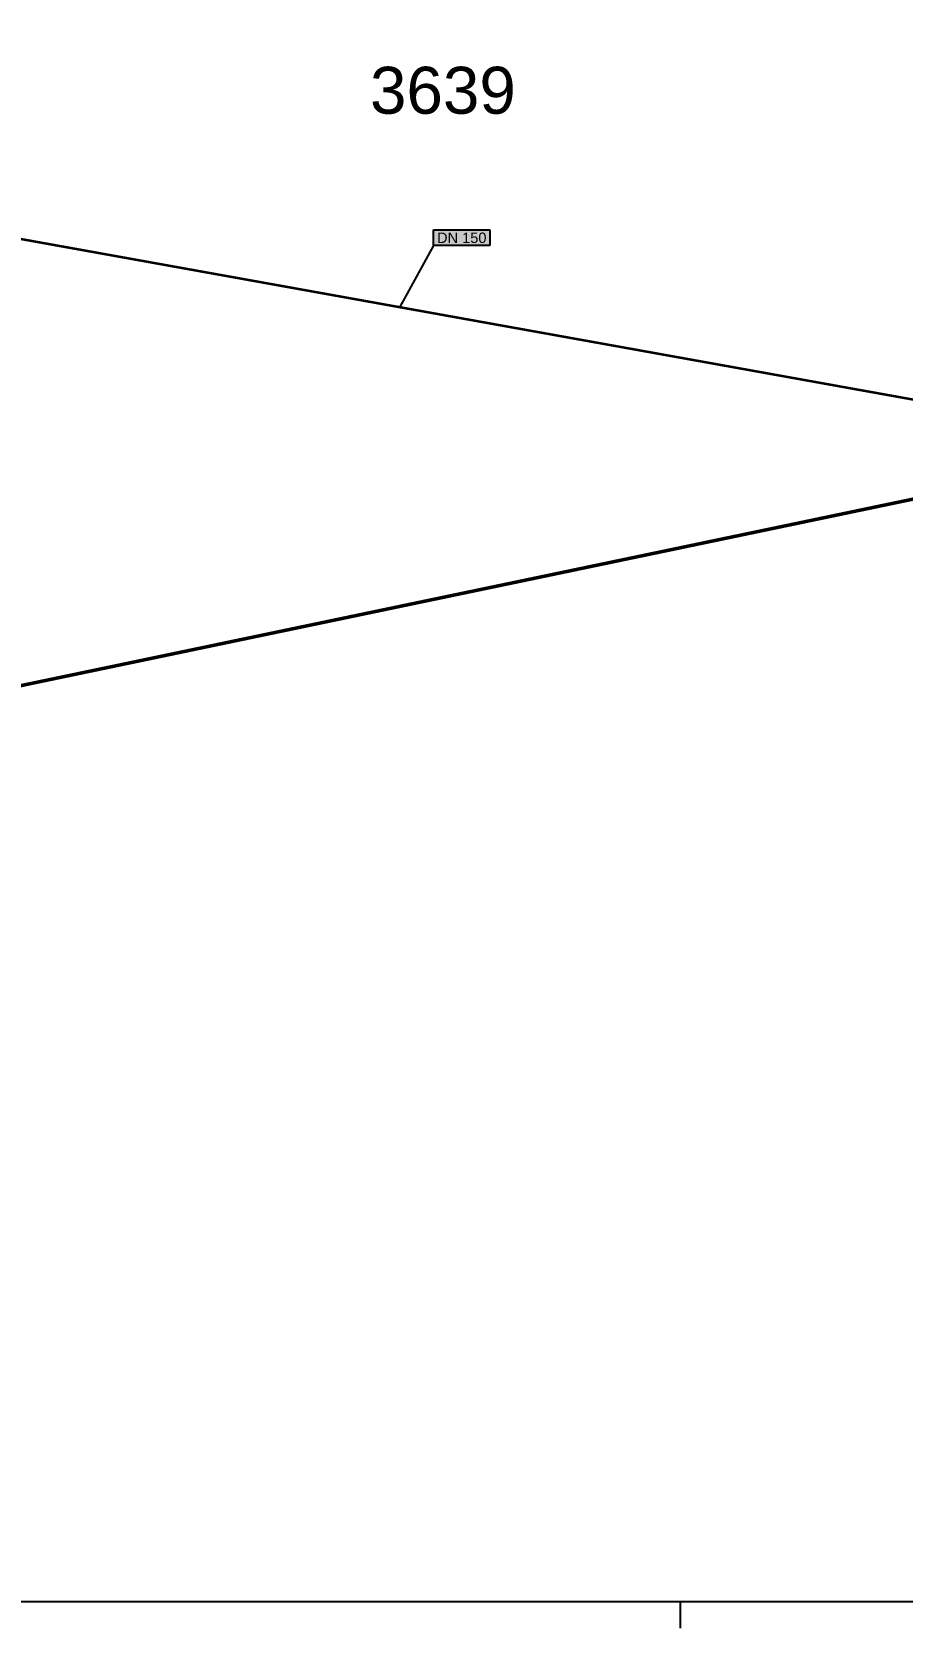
# Model space of a CAD drawing. Extents: x 1 to 1003, y -25 to 594.
# Drawn here: x 336.7 to 503.5, y 0 to 306 of the extents above; entities that cross this region are included whole.
import ezdxf

# ---------------------------------------------------------------- set-up
doc = ezdxf.new("R2010")
doc.units = 0
doc.layers.get('0').update_dxf_attribs({"lineweight": 25})
for name, color, linetype, lineweight, true_color in [('S_Schmutzwasser', 7, 'Continuous', 35, 0x808040), ('S_Text', 7, 'Continuous', 25, 0x004c00), ('X_Geometrie-A01I5X9XIE', 6, 'Continuous', 50, 0xff00ff)]:
    doc.layers.add(name, color=color, linetype=linetype, lineweight=lineweight, true_color=true_color)
doc.layers.add('S_Schmutzwasser-A01I5X9YIE', color=7, linetype='Continuous', lineweight=35)
doc.layers.add('X_Planrahmen', color=7, linetype='Continuous', lineweight=25)
doc.styles.get("Standard").update_dxf_attribs({"font": 'arial.ttf'})

# ---------------------------------------------------------------- blocks, each defined once
blk = doc.blocks.new('Blockreferenz-A01I5X9RIE', base_point=(1, -25))
at = {"layer": 'X_Planrahmen', "color": 0, "linetype": 'ByBlock', "lineweight": -2, "ltscale": 0.25}
for p, q in [((836, 5), (21, 5)), ((461, 5), (461, 0))]:
    blk.add_line(p, q, dxfattribs=at)
blk = doc.blocks.new('Referenz-A01I5XA3IE', base_point=(0.16, -0.8))
at = {"layer": 'X_Geometrie-A01I5X9XIE', "color": 0, "linetype": 'Continuous', "ltscale": 0.5}
blk.add_line((529.76, 221.48), (155.42, 143.28), dxfattribs=at)
at = {"layer": 'S_Schmutzwasser-A01I5X9YIE', "color": 0, "linetype": 'Continuous', "ltscale": 0.35, "insert": (401.51, 299.32), "char_height": 9, "attachment_point": 1}
blk.add_mtext('{\\fArial;3639}', dxfattribs=at)
blk = doc.blocks.new('Bauteilbeschriftung-A01I5XDJIE', base_point=(407.16, 253.19))
at = {"color": 0, "lineweight": -2}
for p, q in [((413.71, 268.04), (424.5, 268.04)), ((413.71, 265.04), (413.71, 268.04)), ((424.5, 268.04), (424.5, 265.04)), ((424.5, 265.04), (413.71, 265.04))]:
    blk.add_line(p, q, dxfattribs=at)
at = {"color": 0, "linetype": 'ByBlock', "lineweight": -2, "ltscale": 0.25}
blk.add_line((413.71, 265.04), (407.16, 253.19), dxfattribs=at)
at = {"color": 7, "linetype": 'ByBlock', "lineweight": -2, "ltscale": 0.25, "true_color": 0xffffff}
for points in [[(413.71, 265.04), (424.5, 265.04), (413.71, 268.04)], [(424.5, 265.04), (413.71, 268.04), (424.5, 268.04)]]:
    blk.add_solid(points, dxfattribs=at)
at = {"color": 0, "linetype": 'ByBlock', "lineweight": -2, "ltscale": 0.25}
for points in [[(407.82, 253.97), (407.41, 253.97), (407.47, 254.16)], [(407.16, 253.19), (407.82, 253.97), (407.41, 253.97)]]:
    blk.add_solid(points, dxfattribs=at)
at = {"color": 0, "linetype": 'ByBlock', "lineweight": -2, "ltscale": 0.25, "insert": (414.37, 267.54), "char_height": 2, "attachment_point": 1}
blk.add_mtext('{\\fArial;DN 150}', dxfattribs=at)

msp = doc.modelspace()

# ---------------------------------------------------------------- linework, layer by layer
at = {"layer": 'S_Schmutzwasser', "ltscale": 0.35}
msp.add_line((537.19, 229.77), (113.93, 306), dxfattribs=at)

# ---------------------------------------------------------------- block references
at = {"ltscale": 0.25}
msp.add_blockref('Blockreferenz-A01I5X9RIE', (1, -25), dxfattribs=at)
at = {"color": 7, "lineweight": 25, "ltscale": 0.25}
msp.add_blockref('Referenz-A01I5XA3IE', (0.16, -0.8), dxfattribs=at)
at = {"layer": 'S_Text', "color": 7, "ltscale": 0.25}
msp.add_blockref('Bauteilbeschriftung-A01I5XDJIE', (407.16, 253.19), dxfattribs=at)

doc.saveas('drawing.dxf')
